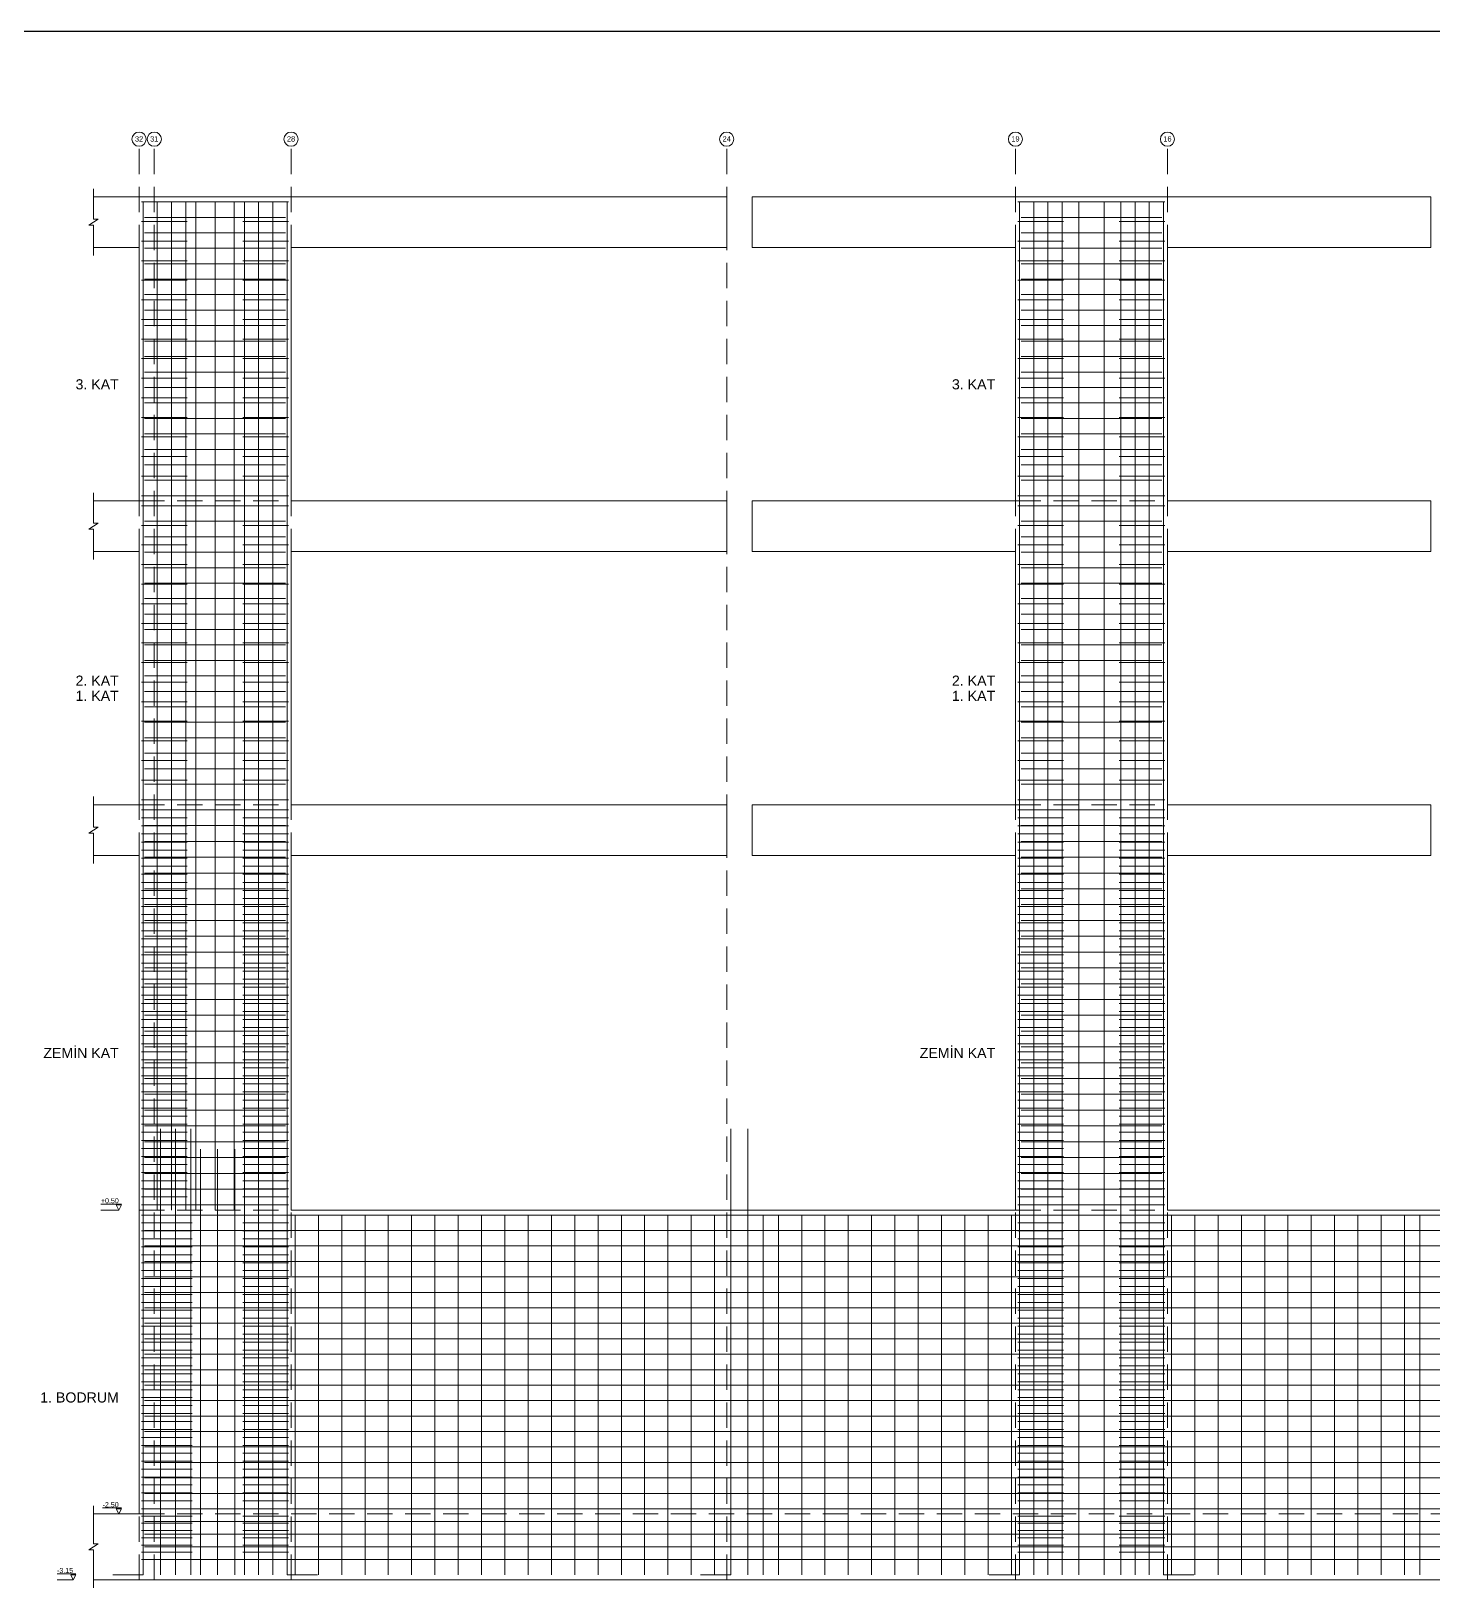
# Model space of a CAD drawing. Header units: millimetres. Extents: x 2232 to 85269, y -3593 to 5869.
# Drawn here: x 67462 to 69537, y -1398 to 907 of the extents above; entities that cross this region are included whole.
import ezdxf

# ---------------------------------------------------------------- set-up
doc = ezdxf.new("R2010")
doc.units = ezdxf.units.MM
doc.linetypes.add('DASHED2', pattern=[37.5, 25, -12.5])
for name, color, linetype in [('Donatı Çizgisi', 7, 'Continuous'), ('Panel', 7, 'Continuous'), ('Standart', 7, 'Continuous'), ('Ölçülendirme', 7, 'Continuous')]:
    doc.layers.add(name, color=color, linetype=linetype)
doc.styles.add('arial_1_18', font='arial.ttf', dxfattribs={"height": 0.2})

# ---------------------------------------------------------------- blocks, each defined once
blk = doc.blocks.new('IDE824Entity7263')
at = {"layer": 'Donatı Çizgisi', "color": 1, "linetype": 'Continuous', "lineweight": 5}
for points in [[(19131.8, 1554.2), (19276.8, 1554.2)], [(19996.8, 1554.2), (20141.8, 1554.2)], [(19134.8, 1539), (19273.8, 1539)], [(19999.8, 1539), (20138.8, 1539)], [(19131.8, 1534.9), (19176.8, 1534.9)], [(19134.8, 1523.7), (19273.8, 1523.7)], [(19231.8, 1534.9), (19276.8, 1534.9)], [(19996.8, 1534.9), (20041.8, 1534.9)], [(19999.8, 1523.7), (20138.8, 1523.7)], [(20096.8, 1534.9), (20141.8, 1534.9)], [(19131.8, 1515.6), (19176.8, 1515.6)], [(19134.8, 1508.5), (19273.8, 1508.5)], [(19231.8, 1515.6), (19276.8, 1515.6)], [(19996.8, 1515.6), (20041.8, 1515.6)], [(19999.8, 1508.5), (20138.8, 1508.5)], [(20096.8, 1515.6), (20141.8, 1515.6)], [(19131.8, 1496.2), (19176.8, 1496.2)], [(19134.8, 1493.2), (19273.8, 1493.2)], [(19231.8, 1496.2), (19276.8, 1496.2)], [(19996.8, 1496.2), (20041.8, 1496.2)], [(19999.8, 1493.2), (20138.8, 1493.2)], [(20096.8, 1496.2), (20141.8, 1496.2)], [(19131.8, 1476.9), (19176.8, 1476.9)], [(19134.8, 1477.9), (19273.8, 1477.9)], [(19231.8, 1476.9), (19276.8, 1476.9)], [(19996.8, 1476.9), (20041.8, 1476.9)], [(19999.8, 1477.9), (20138.8, 1477.9)], [(20096.8, 1476.9), (20141.8, 1476.9)], [(19134.8, 1462.7), (19273.8, 1462.7)], [(19999.8, 1462.7), (20138.8, 1462.7)], [(19131.8, 1457.6), (19176.8, 1457.6)], [(19134.8, 1447.4), (19273.8, 1447.4)], [(19231.8, 1457.6), (19276.8, 1457.6)], [(19996.8, 1457.6), (20041.8, 1457.6)], [(19999.8, 1447.4), (20138.8, 1447.4)], [(20096.8, 1457.6), (20141.8, 1457.6)], [(19131.8, 1438.2), (19176.8, 1438.2)], [(19134.8, 1432.1), (19273.8, 1432.1)], [(19231.8, 1438.2), (19276.8, 1438.2)], [(19996.8, 1438.2), (20041.8, 1438.2)], [(19999.8, 1432.1), (20138.8, 1432.1)], [(20096.8, 1438.2), (20141.8, 1438.2)], [(19131.8, 1418.9), (19176.8, 1418.9)], [(19134.8, 1416.9), (19273.8, 1416.9)], [(19231.8, 1418.9), (19276.8, 1418.9)], [(19996.8, 1418.9), (20041.8, 1418.9)], [(19999.8, 1416.9), (20138.8, 1416.9)], [(20096.8, 1418.9), (20141.8, 1418.9)], [(19131.8, 1399.6), (19176.8, 1399.6)], [(19134.8, 1401.6), (19273.8, 1401.6)], [(19231.8, 1399.6), (19276.8, 1399.6)], [(19996.8, 1399.6), (20041.8, 1399.6)], [(19999.8, 1401.6), (20138.8, 1401.6)], [(20096.8, 1399.6), (20141.8, 1399.6)], [(19134.8, 1386.3), (19273.8, 1386.3)], [(19999.8, 1386.3), (20138.8, 1386.3)], [(19131.8, 1380.2), (19176.8, 1380.2)], [(19134.8, 1371.1), (19273.8, 1371.1)], [(19231.8, 1380.2), (19276.8, 1380.2)], [(19996.8, 1380.2), (20041.8, 1380.2)], [(19999.8, 1371.1), (20138.8, 1371.1)], [(20096.8, 1380.2), (20141.8, 1380.2)], [(19131.8, 1360.9), (19176.8, 1360.9)], [(19134.8, 1355.8), (19273.8, 1355.8)], [(19231.8, 1360.9), (19276.8, 1360.9)], [(19996.8, 1360.9), (20041.8, 1360.9)], [(19999.8, 1355.8), (20138.8, 1355.8)], [(20096.8, 1360.9), (20141.8, 1360.9)], [(19131.8, 1341.6), (19176.8, 1341.6)], [(19134.8, 1340.6), (19273.8, 1340.6)], [(19231.8, 1341.6), (19276.8, 1341.6)], [(19996.8, 1341.6), (20041.8, 1341.6)], [(19999.8, 1340.6), (20138.8, 1340.6)], [(20096.8, 1341.6), (20141.8, 1341.6)], [(19131.8, 1322.2), (19176.8, 1322.2)], [(19134.8, 1325.3), (19273.8, 1325.3)], [(19231.8, 1322.2), (19276.8, 1322.2)], [(19996.8, 1322.2), (20041.8, 1322.2)], [(19999.8, 1325.3), (20138.8, 1325.3)], [(20096.8, 1322.2), (20141.8, 1322.2)], [(19134.8, 1310), (19273.8, 1310)], [(19999.8, 1310), (20138.8, 1310)], [(19131.8, 1302.9), (19176.8, 1302.9)], [(19134.8, 1294.8), (19273.8, 1294.8)], [(19231.8, 1302.9), (19276.8, 1302.9)], [(19996.8, 1302.9), (20041.8, 1302.9)], [(19999.8, 1294.8), (20138.8, 1294.8)], [(20096.8, 1302.9), (20141.8, 1302.9)], [(19131.8, 1283.6), (19176.8, 1283.6)], [(19134.8, 1279.5), (19273.8, 1279.5)], [(19231.8, 1283.6), (19276.8, 1283.6)], [(19996.8, 1283.6), (20041.8, 1283.6)], [(19999.8, 1279.5), (20138.8, 1279.5)], [(20096.8, 1283.6), (20141.8, 1283.6)], [(19131.8, 1264.2), (19276.8, 1264.2)], [(19996.8, 1264.2), (20141.8, 1264.2)], [(19131.8, 1254.2), (19276.8, 1254.2)], [(19996.8, 1254.2), (20141.8, 1254.2)], [(19131.8, 1234.9), (19176.8, 1234.9)], [(19134.8, 1239), (19273.8, 1239)], [(19231.8, 1234.9), (19276.8, 1234.9)], [(19996.8, 1234.9), (20041.8, 1234.9)], [(19999.8, 1239), (20138.8, 1239)], [(20096.8, 1234.9), (20141.8, 1234.9)], [(19131.8, 1215.6), (19176.8, 1215.6)], [(19134.8, 1223.7), (19273.8, 1223.7)], [(19231.8, 1215.6), (19276.8, 1215.6)], [(19996.8, 1215.6), (20041.8, 1215.6)], [(19999.8, 1223.7), (20138.8, 1223.7)], [(20096.8, 1215.6), (20141.8, 1215.6)], [(19134.8, 1208.5), (19273.8, 1208.5)], [(19999.8, 1208.5), (20138.8, 1208.5)], [(19131.8, 1196.2), (19176.8, 1196.2)], [(19134.8, 1193.2), (19273.8, 1193.2)], [(19231.8, 1196.2), (19276.8, 1196.2)], [(19996.8, 1196.2), (20041.8, 1196.2)], [(19999.8, 1193.2), (20138.8, 1193.2)], [(20096.8, 1196.2), (20141.8, 1196.2)], [(19131.8, 1176.9), (19176.8, 1176.9)], [(19134.8, 1177.9), (19273.8, 1177.9)], [(19231.8, 1176.9), (19276.8, 1176.9)], [(19996.8, 1176.9), (20041.8, 1176.9)], [(19999.8, 1177.9), (20138.8, 1177.9)], [(20096.8, 1176.9), (20141.8, 1176.9)], [(19131.8, 1157.6), (19176.8, 1157.6)], [(19134.8, 1162.7), (19273.8, 1162.7)], [(19231.8, 1157.6), (19276.8, 1157.6)], [(19996.8, 1157.6), (20041.8, 1157.6)], [(19999.8, 1162.7), (20138.8, 1162.7)], [(20096.8, 1157.6), (20141.8, 1157.6)], [(19131.8, 1138.2), (19176.8, 1138.2)], [(19134.8, 1147.4), (19273.8, 1147.4)], [(19231.8, 1138.2), (19276.8, 1138.2)], [(19996.8, 1138.2), (20041.8, 1138.2)], [(19999.8, 1147.4), (20138.8, 1147.4)], [(20096.8, 1138.2), (20141.8, 1138.2)], [(19134.8, 1132.1), (19273.8, 1132.1)], [(19999.8, 1132.1), (20138.8, 1132.1)], [(19131.8, 1118.9), (19176.8, 1118.9)], [(19134.8, 1116.9), (19273.8, 1116.9)], [(19231.8, 1118.9), (19276.8, 1118.9)], [(19996.8, 1118.9), (20041.8, 1118.9)], [(19999.8, 1116.9), (20138.8, 1116.9)], [(20096.8, 1118.9), (20141.8, 1118.9)], [(19131.8, 1099.6), (19176.8, 1099.6)], [(19134.8, 1101.6), (19273.8, 1101.6)], [(19231.8, 1099.6), (19276.8, 1099.6)], [(19996.8, 1099.6), (20041.8, 1099.6)], [(19999.8, 1101.6), (20138.8, 1101.6)], [(20096.8, 1099.6), (20141.8, 1099.6)], [(19131.8, 1080.2), (19176.8, 1080.2)], [(19134.8, 1086.3), (19273.8, 1086.3)], [(19231.8, 1080.2), (19276.8, 1080.2)], [(19996.8, 1080.2), (20041.8, 1080.2)], [(19999.8, 1086.3), (20138.8, 1086.3)], [(20096.8, 1080.2), (20141.8, 1080.2)], [(19131.8, 1060.9), (19176.8, 1060.9)], [(19134.8, 1071.1), (19273.8, 1071.1)], [(19231.8, 1060.9), (19276.8, 1060.9)], [(19996.8, 1060.9), (20041.8, 1060.9)], [(19999.8, 1071.1), (20138.8, 1071.1)], [(20096.8, 1060.9), (20141.8, 1060.9)], [(19134.8, 1055.8), (19273.8, 1055.8)], [(19999.8, 1055.8), (20138.8, 1055.8)], [(19131.8, 1041.6), (19176.8, 1041.6)], [(19134.8, 1040.6), (19273.8, 1040.6)], [(19231.8, 1041.6), (19276.8, 1041.6)], [(19996.8, 1041.6), (20041.8, 1041.6)], [(19999.8, 1040.6), (20138.8, 1040.6)], [(20096.8, 1041.6), (20141.8, 1041.6)], [(19131.8, 1022.2), (19176.8, 1022.2)], [(19134.8, 1025.3), (19273.8, 1025.3)], [(19231.8, 1022.2), (19276.8, 1022.2)], [(19996.8, 1022.2), (20041.8, 1022.2)], [(19999.8, 1025.3), (20138.8, 1025.3)], [(20096.8, 1022.2), (20141.8, 1022.2)], [(19131.8, 1002.9), (19176.8, 1002.9)], [(19134.8, 1010), (19273.8, 1010)], [(19231.8, 1002.9), (19276.8, 1002.9)], [(19996.8, 1002.9), (20041.8, 1002.9)], [(19999.8, 1010), (20138.8, 1010)], [(20096.8, 1002.9), (20141.8, 1002.9)], [(19131.8, 983.6), (19176.8, 983.6)], [(19134.8, 994.8), (19273.8, 994.8)], [(19231.8, 983.6), (19276.8, 983.6)], [(19996.8, 983.6), (20041.8, 983.6)], [(19999.8, 994.8), (20138.8, 994.8)], [(20096.8, 983.6), (20141.8, 983.6)], [(19134.8, 979.5), (19273.8, 979.5)], [(19999.8, 979.5), (20138.8, 979.5)], [(19131.8, 964.2), (19276.8, 964.2)], [(19131.8, 954.2), (19276.8, 954.2)], [(19996.8, 964.2), (20141.8, 964.2)], [(19996.8, 954.2), (20141.8, 954.2)], [(19131.8, 946.3), (19176.8, 946.3)], [(19131.8, 938.3), (19176.8, 938.3)], [(19134.8, 938.6), (19273.8, 938.6)], [(19231.8, 946.3), (19276.8, 946.3)], [(19231.8, 938.3), (19276.8, 938.3)], [(19996.8, 946.3), (20041.8, 946.3)], [(19996.8, 938.3), (20041.8, 938.3)], [(19999.8, 938.6), (20138.8, 938.6)], [(20096.8, 946.3), (20141.8, 946.3)], [(20096.8, 938.3), (20141.8, 938.3)], [(19131.8, 930.4), (19176.8, 930.4)], [(19131.8, 922.4), (19176.8, 922.4)], [(19134.8, 923), (19273.8, 923)], [(19231.8, 930.4), (19276.8, 930.4)], [(19231.8, 922.4), (19276.8, 922.4)], [(19996.8, 930.4), (20041.8, 930.4)], [(19996.8, 922.4), (20041.8, 922.4)], [(19999.8, 923), (20138.8, 923)], [(20096.8, 930.4), (20141.8, 930.4)], [(20096.8, 922.4), (20141.8, 922.4)], [(19131.8, 914.4), (19176.8, 914.4)], [(19134.8, 907.4), (19273.8, 907.4)], [(19231.8, 914.4), (19276.8, 914.4)], [(19996.8, 914.4), (20041.8, 914.4)], [(19999.8, 907.4), (20138.8, 907.4)], [(20096.8, 914.4), (20141.8, 914.4)], [(19131.8, 906.5), (19176.8, 906.5)], [(19131.8, 898.5), (19176.8, 898.5)], [(19134.8, 891.8), (19273.8, 891.8)], [(19231.8, 906.5), (19276.8, 906.5)], [(19231.8, 898.5), (19276.8, 898.5)], [(19996.8, 906.5), (20041.8, 906.5)], [(19996.8, 898.5), (20041.8, 898.5)], [(19999.8, 891.8), (20138.8, 891.8)], [(20096.8, 906.5), (20141.8, 906.5)], [(20096.8, 898.5), (20141.8, 898.5)], [(19131.8, 890.6), (19176.8, 890.6)], [(19131.8, 882.6), (19176.8, 882.6)], [(19134.8, 876.2), (19273.8, 876.2)], [(19231.8, 890.6), (19276.8, 890.6)], [(19231.8, 882.6), (19276.8, 882.6)], [(19996.8, 890.6), (20041.8, 890.6)], [(19996.8, 882.6), (20041.8, 882.6)], [(19999.8, 876.2), (20138.8, 876.2)], [(20096.8, 890.6), (20141.8, 890.6)], [(20096.8, 882.6), (20141.8, 882.6)], [(19131.8, 874.6), (19176.8, 874.6)], [(19131.8, 866.7), (19176.8, 866.7)], [(19134.8, 860.6), (19273.8, 860.6)], [(19231.8, 874.6), (19276.8, 874.6)], [(19231.8, 866.7), (19276.8, 866.7)], [(19996.8, 874.6), (20041.8, 874.6)], [(19996.8, 866.7), (20041.8, 866.7)], [(19999.8, 860.6), (20138.8, 860.6)], [(20096.8, 874.6), (20141.8, 874.6)], [(20096.8, 866.7), (20141.8, 866.7)], [(19131.8, 858.7), (19176.8, 858.7)], [(19131.8, 850.8), (19176.8, 850.8)], [(19231.8, 858.7), (19276.8, 858.7)], [(19231.8, 850.8), (19276.8, 850.8)], [(19996.8, 858.7), (20041.8, 858.7)], [(19996.8, 850.8), (20041.8, 850.8)], [(20096.8, 858.7), (20141.8, 858.7)], [(20096.8, 850.8), (20141.8, 850.8)], [(19131.8, 842.8), (19176.8, 842.8)], [(19131.8, 834.9), (19176.8, 834.9)], [(19134.8, 845), (19273.8, 845)], [(19231.8, 842.8), (19276.8, 842.8)], [(19231.8, 834.9), (19276.8, 834.9)], [(19996.8, 842.8), (20041.8, 842.8)], [(19996.8, 834.9), (20041.8, 834.9)], [(19999.8, 845), (20138.8, 845)], [(20096.8, 842.8), (20141.8, 842.8)], [(20096.8, 834.9), (20141.8, 834.9)], [(19131.8, 826.9), (19176.8, 826.9)], [(19131.8, 818.9), (19176.8, 818.9)], [(19134.8, 829.4), (19273.8, 829.4)], [(19231.8, 826.9), (19276.8, 826.9)], [(19231.8, 818.9), (19276.8, 818.9)], [(19996.8, 826.9), (20041.8, 826.9)], [(19996.8, 818.9), (20041.8, 818.9)], [(19999.8, 829.4), (20138.8, 829.4)], [(20096.8, 826.9), (20141.8, 826.9)], [(20096.8, 818.9), (20141.8, 818.9)], [(19131.8, 811), (19176.8, 811)], [(19131.8, 803), (19176.8, 803)], [(19134.8, 813.8), (19273.8, 813.8)], [(19231.8, 811), (19276.8, 811)], [(19231.8, 803), (19276.8, 803)], [(19996.8, 811), (20041.8, 811)], [(19996.8, 803), (20041.8, 803)], [(19999.8, 813.8), (20138.8, 813.8)], [(20096.8, 811), (20141.8, 811)], [(20096.8, 803), (20141.8, 803)], [(19131.8, 795.1), (19176.8, 795.1)], [(19131.8, 787.1), (19176.8, 787.1)], [(19134.8, 798.2), (19273.8, 798.2)], [(19231.8, 795.1), (19276.8, 795.1)], [(19231.8, 787.1), (19276.8, 787.1)], [(19996.8, 795.1), (20041.8, 795.1)], [(19996.8, 787.1), (20041.8, 787.1)], [(19999.8, 798.2), (20138.8, 798.2)], [(20096.8, 795.1), (20141.8, 795.1)], [(20096.8, 787.1), (20141.8, 787.1)], [(19131.8, 779.1), (19176.8, 779.1)], [(19131.8, 771.2), (19176.8, 771.2)], [(19134.8, 782.6), (19273.8, 782.6)], [(19231.8, 779.1), (19276.8, 779.1)], [(19231.8, 771.2), (19276.8, 771.2)], [(19996.8, 779.1), (20041.8, 779.1)], [(19996.8, 771.2), (20041.8, 771.2)], [(19999.8, 782.6), (20138.8, 782.6)], [(20096.8, 779.1), (20141.8, 779.1)], [(20096.8, 771.2), (20141.8, 771.2)], [(19131.8, 763.2), (19176.8, 763.2)], [(19131.8, 755.3), (19176.8, 755.3)], [(19134.8, 767), (19273.8, 767)], [(19231.8, 763.2), (19276.8, 763.2)], [(19231.8, 755.3), (19276.8, 755.3)], [(19996.8, 763.2), (20041.8, 763.2)], [(19996.8, 755.3), (20041.8, 755.3)], [(19999.8, 767), (20138.8, 767)], [(20096.8, 763.2), (20141.8, 763.2)], [(20096.8, 755.3), (20141.8, 755.3)], [(19131.8, 747.3), (19176.8, 747.3)], [(19131.8, 739.3), (19176.8, 739.3)], [(19134.8, 751.4), (19273.8, 751.4)], [(19231.8, 747.3), (19276.8, 747.3)], [(19231.8, 739.3), (19276.8, 739.3)], [(19996.8, 747.3), (20041.8, 747.3)], [(19996.8, 739.3), (20041.8, 739.3)], [(19999.8, 751.4), (20138.8, 751.4)], [(20096.8, 747.3), (20141.8, 747.3)], [(20096.8, 739.3), (20141.8, 739.3)], [(19131.8, 731.4), (19176.8, 731.4)], [(19131.8, 723.4), (19176.8, 723.4)], [(19134.8, 735.8), (19273.8, 735.8)], [(19231.8, 731.4), (19276.8, 731.4)], [(19231.8, 723.4), (19276.8, 723.4)], [(19996.8, 731.4), (20041.8, 731.4)], [(19996.8, 723.4), (20041.8, 723.4)], [(19999.8, 735.8), (20138.8, 735.8)], [(20096.8, 731.4), (20141.8, 731.4)], [(20096.8, 723.4), (20141.8, 723.4)], [(19131.8, 715.5), (19176.8, 715.5)], [(19131.8, 707.5), (19176.8, 707.5)], [(19134.8, 720.2), (19273.8, 720.2)], [(19231.8, 715.5), (19276.8, 715.5)], [(19231.8, 707.5), (19276.8, 707.5)], [(19996.8, 715.5), (20041.8, 715.5)], [(19996.8, 707.5), (20041.8, 707.5)], [(19999.8, 720.2), (20138.8, 720.2)], [(20096.8, 715.5), (20141.8, 715.5)], [(20096.8, 707.5), (20141.8, 707.5)], [(19131.8, 699.5), (19176.8, 699.5)], [(19131.8, 691.6), (19176.8, 691.6)], [(19134.8, 704.6), (19273.8, 704.6)], [(19231.8, 699.5), (19276.8, 699.5)], [(19231.8, 691.6), (19276.8, 691.6)], [(19996.8, 699.5), (20041.8, 699.5)], [(19996.8, 691.6), (20041.8, 691.6)], [(19999.8, 704.6), (20138.8, 704.6)], [(20096.8, 699.5), (20141.8, 699.5)], [(20096.8, 691.6), (20141.8, 691.6)], [(19131.8, 683.6), (19176.8, 683.6)], [(19134.8, 689), (19273.8, 689)], [(19231.8, 683.6), (19276.8, 683.6)], [(19996.8, 683.6), (20041.8, 683.6)], [(19999.8, 689), (20138.8, 689)], [(20096.8, 683.6), (20141.8, 683.6)], [(19131.8, 675.7), (19176.8, 675.7)], [(19131.8, 667.7), (19176.8, 667.7)], [(19134.8, 673.4), (19273.8, 673.4)], [(19231.8, 675.7), (19276.8, 675.7)], [(19231.8, 667.7), (19276.8, 667.7)], [(19996.8, 675.7), (20041.8, 675.7)], [(19996.8, 667.7), (20041.8, 667.7)], [(19999.8, 673.4), (20138.8, 673.4)], [(20096.8, 675.7), (20141.8, 675.7)], [(20096.8, 667.7), (20141.8, 667.7)], [(19131.8, 659.8), (19176.8, 659.8)], [(19131.8, 651.8), (19176.8, 651.8)], [(19134.8, 657.8), (19273.8, 657.8)], [(19231.8, 659.8), (19276.8, 659.8)], [(19231.8, 651.8), (19276.8, 651.8)], [(19996.8, 659.8), (20041.8, 659.8)], [(19996.8, 651.8), (20041.8, 651.8)], [(19999.8, 657.8), (20138.8, 657.8)], [(20096.8, 659.8), (20141.8, 659.8)], [(20096.8, 651.8), (20141.8, 651.8)], [(19131.8, 643.8), (19176.8, 643.8)], [(19131.8, 635.9), (19176.8, 635.9)], [(19134.8, 642.2), (19273.8, 642.2)], [(19231.8, 643.8), (19276.8, 643.8)], [(19231.8, 635.9), (19276.8, 635.9)], [(19996.8, 643.8), (20041.8, 643.8)], [(19996.8, 635.9), (20041.8, 635.9)], [(19999.8, 642.2), (20138.8, 642.2)], [(20096.8, 643.8), (20141.8, 643.8)], [(20096.8, 635.9), (20141.8, 635.9)], [(19131.8, 627.9), (19176.8, 627.9)], [(19131.8, 620), (19176.8, 620)], [(19134.8, 626.6), (19273.8, 626.6)], [(19231.8, 627.9), (19276.8, 627.9)], [(19231.8, 620), (19276.8, 620)], [(19996.8, 627.9), (20041.8, 627.9)], [(19996.8, 620), (20041.8, 620)], [(19999.8, 626.6), (20138.8, 626.6)], [(20096.8, 627.9), (20141.8, 627.9)], [(20096.8, 620), (20141.8, 620)], [(19131.8, 612), (19176.8, 612)], [(19131.8, 604), (19176.8, 604)], [(19134.8, 611), (19273.8, 611)], [(19231.8, 612), (19276.8, 612)], [(19231.8, 604), (19276.8, 604)], [(19996.8, 612), (20041.8, 612)], [(19996.8, 604), (20041.8, 604)], [(19999.8, 611), (20138.8, 611)], [(20096.8, 612), (20141.8, 612)], [(20096.8, 604), (20141.8, 604)], [(19131.8, 596.1), (19176.8, 596.1)], [(19131.8, 588.1), (19176.8, 588.1)], [(19134.8, 595.4), (19273.8, 595.4)], [(19231.8, 596.1), (19276.8, 596.1)], [(19231.8, 588.1), (19276.8, 588.1)], [(19996.8, 596.1), (20041.8, 596.1)], [(19996.8, 588.1), (20041.8, 588.1)], [(19999.8, 595.4), (20138.8, 595.4)], [(20096.8, 596.1), (20141.8, 596.1)], [(20096.8, 588.1), (20141.8, 588.1)], [(19131.8, 580.2), (19176.8, 580.2)], [(19131.8, 572.2), (19176.8, 572.2)], [(19134.8, 579.8), (19273.8, 579.8)], [(19231.8, 580.2), (19276.8, 580.2)], [(19231.8, 572.2), (19276.8, 572.2)], [(19996.8, 580.2), (20041.8, 580.2)], [(19996.8, 572.2), (20041.8, 572.2)], [(19999.8, 579.8), (20138.8, 579.8)], [(20096.8, 580.2), (20141.8, 580.2)], [(20096.8, 572.2), (20141.8, 572.2)], [(19131.8, 564.2), (19276.8, 564.2)], [(19131.8, 554.2), (21006.8, 554.2)], [(19996.8, 564.2), (20141.8, 564.2)], [(19131.8, 546.4), (19181.8, 546.4)], [(19131.8, 538.6), (19181.8, 538.6)], [(19134.8, 539), (21003.8, 539)], [(19231.8, 546.4), (19276.8, 546.4)], [(19231.8, 538.6), (19276.8, 538.6)], [(19996.8, 546.4), (20041.8, 546.4)], [(19996.8, 538.6), (20041.8, 538.6)], [(20096.8, 546.4), (20141.8, 546.4)], [(20096.8, 538.6), (20141.8, 538.6)], [(19131.8, 530.7), (19181.8, 530.7)], [(19131.8, 522.9), (19181.8, 522.9)], [(19134.8, 523.7), (21003.8, 523.7)], [(19231.8, 530.7), (19276.8, 530.7)], [(19231.8, 522.9), (19276.8, 522.9)], [(19996.8, 530.7), (20041.8, 530.7)], [(19996.8, 522.9), (20041.8, 522.9)], [(20096.8, 530.7), (20141.8, 530.7)], [(20096.8, 522.9), (20141.8, 522.9)], [(19131.8, 515.1), (19181.8, 515.1)], [(19131.8, 507.2), (19181.8, 507.2)], [(19134.8, 508.5), (21003.8, 508.5)], [(19231.8, 515.1), (19276.8, 515.1)], [(19231.8, 507.2), (19276.8, 507.2)], [(19996.8, 515.1), (20041.8, 515.1)], [(19996.8, 507.2), (20041.8, 507.2)], [(20096.8, 515.1), (20141.8, 515.1)], [(20096.8, 507.2), (20141.8, 507.2)], [(19131.8, 499.4), (19181.8, 499.4)], [(19134.8, 493.2), (21003.8, 493.2)], [(19231.8, 499.4), (19276.8, 499.4)], [(19996.8, 499.4), (20041.8, 499.4)], [(20096.8, 499.4), (20141.8, 499.4)], [(19131.8, 491.5), (19181.8, 491.5)], [(19131.8, 483.7), (19181.8, 483.7)], [(19134.8, 477.9), (21003.8, 477.9)], [(19231.8, 491.5), (19276.8, 491.5)], [(19231.8, 483.7), (19276.8, 483.7)], [(19996.8, 491.5), (20041.8, 491.5)], [(19996.8, 483.7), (20041.8, 483.7)], [(20096.8, 491.5), (20141.8, 491.5)], [(20096.8, 483.7), (20141.8, 483.7)], [(19131.8, 475.9), (19181.8, 475.9)], [(19131.8, 468), (19181.8, 468)], [(19134.8, 462.7), (21003.8, 462.7)], [(19231.8, 475.9), (19276.8, 475.9)], [(19231.8, 468), (19276.8, 468)], [(19996.8, 475.9), (20041.8, 475.9)], [(19996.8, 468), (20041.8, 468)], [(20096.8, 475.9), (20141.8, 475.9)], [(20096.8, 468), (20141.8, 468)], [(19131.8, 460.2), (19181.8, 460.2)], [(19131.8, 452.3), (19181.8, 452.3)], [(19134.8, 447.4), (21003.8, 447.4)], [(19231.8, 460.2), (19276.8, 460.2)], [(19231.8, 452.3), (19276.8, 452.3)], [(19996.8, 460.2), (20041.8, 460.2)], [(19996.8, 452.3), (20041.8, 452.3)], [(20096.8, 460.2), (20141.8, 460.2)], [(20096.8, 452.3), (20141.8, 452.3)], [(19131.8, 444.5), (19181.8, 444.5)], [(19131.8, 436.7), (19181.8, 436.7)], [(19134.8, 432.1), (21003.8, 432.1)], [(19231.8, 444.5), (19276.8, 444.5)], [(19231.8, 436.7), (19276.8, 436.7)], [(19996.8, 444.5), (20041.8, 444.5)], [(19996.8, 436.7), (20041.8, 436.7)], [(20096.8, 444.5), (20141.8, 444.5)], [(20096.8, 436.7), (20141.8, 436.7)], [(19131.8, 428.8), (19181.8, 428.8)], [(19131.8, 421), (19181.8, 421)], [(19134.8, 416.9), (21003.8, 416.9)], [(19231.8, 428.8), (19276.8, 428.8)], [(19231.8, 421), (19276.8, 421)], [(19996.8, 428.8), (20041.8, 428.8)], [(19996.8, 421), (20041.8, 421)], [(20096.8, 428.8), (20141.8, 428.8)], [(20096.8, 421), (20141.8, 421)], [(19131.8, 413.2), (19181.8, 413.2)], [(19131.8, 405.3), (19181.8, 405.3)], [(19134.8, 401.6), (21003.8, 401.6)], [(19231.8, 413.2), (19276.8, 413.2)], [(19231.8, 405.3), (19276.8, 405.3)], [(19996.8, 413.2), (20041.8, 413.2)], [(19996.8, 405.3), (20041.8, 405.3)], [(20096.8, 413.2), (20141.8, 413.2)], [(20096.8, 405.3), (20141.8, 405.3)], [(19131.8, 397.5), (19181.8, 397.5)], [(19131.8, 389.6), (19181.8, 389.6)], [(19134.8, 386.3), (21003.8, 386.3)], [(19231.8, 397.5), (19276.8, 397.5)], [(19231.8, 389.6), (19276.8, 389.6)], [(19996.8, 397.5), (20041.8, 397.5)], [(19996.8, 389.6), (20041.8, 389.6)], [(20096.8, 397.5), (20141.8, 397.5)], [(20096.8, 389.6), (20141.8, 389.6)], [(19131.8, 381.8), (19181.8, 381.8)], [(19131.8, 374), (19181.8, 374)], [(19134.8, 371.1), (21003.8, 371.1)], [(19231.8, 381.8), (19276.8, 381.8)], [(19231.8, 374), (19276.8, 374)], [(19996.8, 381.8), (20041.8, 381.8)], [(19996.8, 374), (20041.8, 374)], [(20096.8, 381.8), (20141.8, 381.8)], [(20096.8, 374), (20141.8, 374)], [(19131.8, 366.1), (19181.8, 366.1)], [(19131.8, 358.3), (19181.8, 358.3)], [(19134.8, 355.8), (21003.8, 355.8)], [(19231.8, 366.1), (19276.8, 366.1)], [(19231.8, 358.3), (19276.8, 358.3)], [(19996.8, 366.1), (20041.8, 366.1)], [(19996.8, 358.3), (20041.8, 358.3)], [(20096.8, 366.1), (20141.8, 366.1)], [(20096.8, 358.3), (20141.8, 358.3)], [(19131.8, 350.5), (19181.8, 350.5)], [(19131.8, 342.6), (19181.8, 342.6)], [(19134.8, 340.6), (21003.8, 340.6)], [(19231.8, 350.5), (19276.8, 350.5)], [(19231.8, 342.6), (19276.8, 342.6)], [(19996.8, 350.5), (20041.8, 350.5)], [(19996.8, 342.6), (20041.8, 342.6)], [(20096.8, 350.5), (20141.8, 350.5)], [(20096.8, 342.6), (20141.8, 342.6)], [(19131.8, 334.8), (19181.8, 334.8)], [(19131.8, 326.9), (19181.8, 326.9)], [(19134.8, 325.3), (21003.8, 325.3)], [(19231.8, 334.8), (19276.8, 334.8)], [(19231.8, 326.9), (19276.8, 326.9)], [(19996.8, 334.8), (20041.8, 334.8)], [(19996.8, 326.9), (20041.8, 326.9)], [(20096.8, 334.8), (20141.8, 334.8)], [(20096.8, 326.9), (20141.8, 326.9)], [(19131.8, 319.1), (19181.8, 319.1)], [(19131.8, 311.3), (19181.8, 311.3)], [(19134.8, 310), (21003.8, 310)], [(19231.8, 319.1), (19276.8, 319.1)], [(19231.8, 311.3), (19276.8, 311.3)], [(19996.8, 319.1), (20041.8, 319.1)], [(19996.8, 311.3), (20041.8, 311.3)], [(20096.8, 319.1), (20141.8, 319.1)], [(20096.8, 311.3), (20141.8, 311.3)], [(19131.8, 303.4), (19181.8, 303.4)], [(19131.8, 295.6), (19181.8, 295.6)], [(19134.8, 294.8), (21003.8, 294.8)], [(19231.8, 303.4), (19276.8, 303.4)], [(19231.8, 295.6), (19276.8, 295.6)], [(19996.8, 303.4), (20041.8, 303.4)], [(19996.8, 295.6), (20041.8, 295.6)], [(20096.8, 303.4), (20141.8, 303.4)], [(20096.8, 295.6), (20141.8, 295.6)], [(19131.8, 287.8), (19181.8, 287.8)], [(19131.8, 279.9), (19181.8, 279.9)], [(19134.8, 279.5), (21003.8, 279.5)], [(19231.8, 287.8), (19276.8, 287.8)], [(19231.8, 279.9), (19276.8, 279.9)], [(19996.8, 287.8), (20041.8, 287.8)], [(19996.8, 279.9), (20041.8, 279.9)], [(20096.8, 287.8), (20141.8, 287.8)], [(20096.8, 279.9), (20141.8, 279.9)], [(19131.8, 272.1), (19181.8, 272.1)], [(19131.8, 264.2), (21006.8, 264.2)], [(19231.8, 272.1), (19276.8, 272.1)], [(19996.8, 272.1), (20041.8, 272.1)], [(20096.8, 272.1), (20141.8, 272.1)], [(19131.8, 257.1), (19181.8, 257.1)], [(19131.8, 250), (19181.8, 250)], [(19134.8, 251.7), (21003.8, 251.7)], [(19231.8, 257.1), (19276.8, 257.1)], [(19231.8, 250), (19276.8, 250)], [(19996.8, 257.1), (20041.8, 257.1)], [(19996.8, 250), (20041.8, 250)], [(20096.8, 257.1), (20141.8, 257.1)], [(20096.8, 250), (20141.8, 250)], [(19131.8, 242.8), (19181.8, 242.8)], [(19131.8, 235.7), (19181.8, 235.7)], [(19134.8, 239.2), (21003.8, 239.2)], [(19231.8, 242.8), (19276.8, 242.8)], [(19231.8, 235.7), (19276.8, 235.7)], [(19996.8, 242.8), (20041.8, 242.8)], [(19996.8, 235.7), (20041.8, 235.7)], [(20096.8, 242.8), (20141.8, 242.8)], [(20096.8, 235.7), (20141.8, 235.7)], [(19131.8, 228.5), (19181.8, 228.5)], [(19131.8, 221.4), (19181.8, 221.4)], [(19134.8, 226.7), (21003.8, 226.7)], [(19231.8, 228.5), (19276.8, 228.5)], [(19231.8, 221.4), (19276.8, 221.4)], [(19996.8, 228.5), (20041.8, 228.5)], [(19996.8, 221.4), (20041.8, 221.4)], [(20096.8, 228.5), (20141.8, 228.5)], [(20096.8, 221.4), (20141.8, 221.4)], [(19131.8, 214.2), (21006.8, 214.2)]]:
    blk.add_lwpolyline(points, dxfattribs=at)
at = {"layer": 'Donatı Çizgisi', "color": 5, "linetype": 'Continuous', "lineweight": 5}
for points in [[(19133.3, 199.2), (19133.3, 1554.2)], [(19133.3, 1554.2), (19151.9, 1554.2)], [(19147.3, 559.2), (19147.3, 1554.2)], [(19161.3, 559.2), (19161.3, 1554.2)], [(19175.3, 559.2), (19175.3, 1554.2)], [(19185.3, 559.2), (19185.3, 1554.2)], [(19204.3, 559.2), (19204.3, 1554.2)], [(19223.3, 559.2), (19223.3, 1554.2)], [(19233.3, 199.2), (19233.3, 1554.2)], [(19247.3, 199.2), (19247.3, 1554.2)], [(19256.7, 1554.2), (19275.3, 1554.2)], [(19261.3, 199.2), (19261.3, 1554.2)], [(19275.3, 199.2), (19275.3, 1554.2)], [(19998.3, 199.2), (19998.3, 1554.2)], [(19998.3, 1554.2), (20016.9, 1554.2)], [(20012.3, 199.2), (20012.3, 1554.2)], [(20026.3, 199.2), (20026.3, 1554.2)], [(20040.3, 199.2), (20040.3, 1554.2)], [(20056.8, 199.2), (20056.8, 1554.2)], [(20081.8, 199.2), (20081.8, 1554.2)], [(20098.3, 199.2), (20098.3, 1554.2)], [(20112.3, 199.2), (20112.3, 1554.2)], [(20121.7, 1554.2), (20140.3, 1554.2)], [(20126.3, 199.2), (20126.3, 1554.2)], [(20140.3, 199.2), (20140.3, 1554.2)], [(19150.3, 199.2), (19150.3, 639.2)], [(19165.3, 199.2), (19165.3, 639.2)], [(19180.3, 199.2), (19180.3, 639.2)], [(19713.3, 199.2), (19713.3, 639.2)], [(19730.3, 199.2), (19730.3, 639.2)], [(19189.8, 199.2), (19189.8, 619.2)], [(19206.8, 199.2), (19206.8, 619.2)], [(19223.8, 199.2), (19223.8, 619.2)], [(19283.3, 199.2), (19283.3, 554.2)], [(19306.3, 199.2), (19306.3, 554.2)], [(19329.3, 199.2), (19329.3, 554.2)], [(19352.3, 199.2), (19352.3, 554.2)], [(19375.3, 199.2), (19375.3, 554.2)], [(19398.3, 199.2), (19398.3, 554.2)], [(19421.3, 199.2), (19421.3, 554.2)], [(19444.3, 199.2), (19444.3, 554.2)], [(19467.3, 199.2), (19467.3, 554.2)], [(19490.3, 199.2), (19490.3, 554.2)], [(19513.3, 199.2), (19513.3, 554.2)], [(19536.3, 199.2), (19536.3, 554.2)], [(19559.3, 199.2), (19559.3, 554.2)], [(19582.3, 199.2), (19582.3, 554.2)], [(19605.3, 199.2), (19605.3, 554.2)], [(19628.3, 199.2), (19628.3, 554.2)], [(19651.3, 199.2), (19651.3, 554.2)], [(19674.3, 199.2), (19674.3, 554.2)], [(19697.3, 199.2), (19697.3, 554.2)], [(19745.3, 199.2), (19745.3, 554.2)], [(19760.3, 199.2), (19760.3, 554.2)], [(19783.3, 199.2), (19783.3, 554.2)], [(19806.3, 199.2), (19806.3, 554.2)], [(19829.3, 199.2), (19829.3, 554.2)], [(19852.3, 199.2), (19852.3, 554.2)], [(19875.3, 199.2), (19875.3, 554.2)], [(19898.3, 199.2), (19898.3, 554.2)], [(19921.3, 199.2), (19921.3, 554.2)], [(19944.3, 199.2), (19944.3, 554.2)], [(19967.3, 199.2), (19967.3, 554.2)], [(19990.3, 199.2), (19990.3, 554.2)], [(20148.3, 199.2), (20148.3, 554.2)], [(20171.3, 199.2), (20171.3, 554.2)], [(20194.3, 199.2), (20194.3, 554.2)], [(20217.3, 199.2), (20217.3, 554.2)], [(20240.3, 199.2), (20240.3, 554.2)], [(20263.3, 199.2), (20263.3, 554.2)], [(20286.3, 199.2), (20286.3, 554.2)], [(20309.3, 199.2), (20309.3, 554.2)], [(20332.3, 199.2), (20332.3, 554.2)], [(20355.3, 199.2), (20355.3, 554.2)], [(20378.3, 199.2), (20378.3, 554.2)], [(20393.3, 199.2), (20393.3, 554.2)], [(19103.3, 199.2), (19133.3, 199.2)], [(19275.3, 199.2), (19305.3, 199.2)], [(19683.3, 199.2), (19713.3, 199.2)], [(19968.3, 199.2), (19998.3, 199.2)], [(20140.3, 199.2), (20170.3, 199.2)]]:
    blk.add_lwpolyline(points, dxfattribs=at)
at = {"layer": 'Panel', "color": 1, "linetype": 'Continuous', "lineweight": 5}
for points in [[(19084.3, 1537.2), (19084.3, 1567.2)], [(19084.3, 1559.2), (19709.3, 1559.2)], [(19709.3, 1509.2), (19709.3, 1559.2)], [(19734.3, 1559.2), (20404.3, 1559.2)], [(19734.3, 1509.2), (19734.3, 1559.2)], [(20404.3, 1509.2), (20404.3, 1559.2)], [(19079.8, 1531.2), (19088.8, 1537.2)], [(19084.3, 1537.2), (19088.8, 1537.2)], [(19079.8, 1531.2), (19084.3, 1531.2)], [(19084.3, 1501.2), (19084.3, 1531.2)], [(19084.3, 1509.2), (19129.3, 1509.2)], [(19129.3, 1259.2), (19129.3, 1509.2)], [(19279.3, 1509.2), (19709.3, 1509.2)], [(19279.3, 1259.2), (19279.3, 1509.2)], [(19734.3, 1509.2), (19994.3, 1509.2)], [(19994.3, 1259.2), (19994.3, 1509.2)], [(20144.3, 1509.2), (20404.3, 1509.2)], [(20144.3, 1259.2), (20144.3, 1509.2)], [(19084.3, 1237.2), (19084.3, 1267.2)], [(19084.3, 1259.2), (19129.3, 1259.2)], [(19279.3, 1259.2), (19709.3, 1259.2)], [(19709.3, 1209.2), (19709.3, 1259.2)], [(19734.3, 1259.2), (19994.3, 1259.2)], [(19734.3, 1209.2), (19734.3, 1259.2)], [(20144.3, 1259.2), (20404.3, 1259.2)], [(20404.3, 1209.2), (20404.3, 1259.2)], [(19079.8, 1231.2), (19088.8, 1237.2)], [(19079.8, 1231.2), (19084.3, 1231.2)], [(19084.3, 1237.2), (19088.8, 1237.2)], [(19084.3, 1201.2), (19084.3, 1231.2)], [(19084.3, 1209.2), (19129.3, 1209.2)], [(19129.3, 959.2), (19129.3, 1209.2)], [(19279.3, 1209.2), (19709.3, 1209.2)], [(19279.3, 959.2), (19279.3, 1209.2)], [(19734.3, 1209.2), (19994.3, 1209.2)], [(19994.3, 959.2), (19994.3, 1209.2)], [(20144.3, 1209.2), (20404.3, 1209.2)], [(20144.3, 959.2), (20144.3, 1209.2)], [(19084.3, 937.2), (19084.3, 967.2)], [(19084.3, 959.2), (19129.3, 959.2)], [(19279.3, 959.2), (19709.3, 959.2)], [(19709.3, 909.2), (19709.3, 959.2)], [(19734.3, 959.2), (19994.3, 959.2)], [(19734.3, 909.2), (19734.3, 959.2)], [(20144.3, 959.2), (20404.3, 959.2)], [(20404.3, 909.2), (20404.3, 959.2)], [(19079.8, 931.2), (19088.8, 937.2)], [(19079.8, 931.2), (19084.3, 931.2)], [(19084.3, 937.2), (19088.8, 937.2)], [(19084.3, 901.2), (19084.3, 931.2)], [(19084.3, 909.2), (19129.3, 909.2)], [(19129.3, 259.2), (19129.3, 909.2)], [(19279.3, 909.2), (19709.3, 909.2)], [(19279.3, 559.2), (19279.3, 909.2)], [(19734.3, 909.2), (19994.3, 909.2)], [(19994.3, 559.2), (19994.3, 909.2)], [(20144.3, 909.2), (20404.3, 909.2)], [(20144.3, 559.2), (20144.3, 909.2)], [(19279.3, 559.2), (19994.3, 559.2)], [(20144.3, 559.2), (20859.3, 559.2)], [(19084.3, 229.7), (19084.3, 267.2)], [(19084.3, 259.2), (19129.3, 259.2)], [(19079.8, 223.7), (19088.8, 229.7)], [(19079.8, 223.7), (19084.3, 223.7)], [(19084.3, 229.7), (19088.8, 229.7)], [(19084.3, 186.2), (19084.3, 223.7)], [(19084.3, 194.2), (21079.3, 194.2)]]:
    blk.add_lwpolyline(points, dxfattribs=at)
at = {"layer": 'Panel', "color": 1, "linetype": 'DASHED2', "lineweight": 5}
for points in [[(19129.3, 1259.2), (19279.3, 1259.2)], [(19994.3, 1259.2), (20144.3, 1259.2)], [(19129.3, 959.2), (19279.3, 959.2)], [(19994.3, 959.2), (20144.3, 959.2)], [(19129.3, 559.2), (19279.3, 559.2)], [(19994.3, 559.2), (20144.3, 559.2)], [(19129.3, 259.2), (21009.3, 259.2)]]:
    blk.add_lwpolyline(points, dxfattribs=at)
at = {"layer": 'Ölçülendirme', "color": 1, "linetype": 'DASHED2', "lineweight": 5}
for points in [[(19129.3, 194.2), (19129.3, 1609.2)], [(19144.3, 194.2), (19144.3, 1609.2)], [(19279.3, 194.2), (19279.3, 1609.2)], [(19709.3, 194.2), (19709.3, 1609.2)], [(19994.3, 194.2), (19994.3, 1609.2)], [(20144.3, 194.2), (20144.3, 1609.2)]]:
    blk.add_lwpolyline(points, dxfattribs=at)
at = {"layer": 'Ölçülendirme', "color": 1, "linetype": 'Continuous', "lineweight": 5}
for points in [[(19111.8, 565.1), (19091.6, 565.1)], [(19091.6, 559.2), (19109.3, 559.2)], [(19109.3, 559.2), (19106.8, 564.2)], [(19106.8, 564.2), (19111.8, 564.2)], [(19111.8, 564.2), (19109.3, 559.2)], [(19111.8, 265.1), (19093.3, 265.1)], [(19109.3, 259.2), (19106.8, 264.2)], [(19106.8, 264.2), (19111.8, 264.2)], [(19111.8, 264.2), (19109.3, 259.2)], [(19093.3, 259.2), (19109.3, 259.2)], [(19066.8, 200.1), (19048.3, 200.1)], [(19048.3, 194.2), (19064.3, 194.2)], [(19064.3, 194.2), (19061.8, 199.2)], [(19061.8, 199.2), (19066.8, 199.2)], [(19066.8, 199.2), (19064.3, 194.2)]]:
    blk.add_lwpolyline(points, dxfattribs=at)
at = {"layer": 'Ölçülendirme', "color": 30, "linetype": 'Continuous', "lineweight": 5}
for centre in [(19129.3, 1616.2), (19144.3, 1616.2), (19279.3, 1616.2), (19709.3, 1616.2), (19994.3, 1616.2), (20144.3, 1616.2)]:
    blk.add_circle(centre, 7, dxfattribs=at)
at = {"layer": 'Panel', "color": 1, "linetype": 'Continuous', "lineweight": 5, "style": 'arial_1_18'}
for s, p in [('3. KAT', (19066.6, 1369.2)), ('3. KAT', (19931.6, 1369.2)), ('2. KAT', (19066.6, 1076.7)), ('2. KAT', (19931.6, 1076.7)), ('1. KAT', (19066.6, 1061.7)), ('1. KAT', (19931.6, 1061.7)), ('ZEMİN KAT', (19034.8, 709.2)), ('ZEMİN KAT', (19899.8, 709.2)), ('1. BODRUM', (19031.7, 369.2))]:
    blk.add_text(s, height=10, dxfattribs=at).set_placement(p)
at = {"layer": 'Ölçülendirme', "color": 1, "linetype": 'Continuous', "lineweight": 5, "style": 'arial_1_18'}
for s, height, p in [('32', 5.25, (19125.2, 1613.8)), ('31', 5.25, (19140.2, 1613.8)), ('28', 5.25, (19275.2, 1613.8)), ('24', 5.25, (19705.2, 1613.8)), ('19', 5.25, (19990.2, 1613.8)), ('16', 5.25, (20140.2, 1613.8)), ('+0.50', 5, (19091.6, 565.9)), ('-2.50', 5, (19093.3, 265.9)), ('-3.15', 5, (19048.3, 200.9))]:
    blk.add_text(s, height=height, dxfattribs=at).set_placement(p)

msp = doc.modelspace()

# ---------------------------------------------------------------- linework, layer by layer
msp.add_line((3332.4, 906.6), (85269.2, 906.6))

# ---------------------------------------------------------------- block references
at = {"layer": 'Standart', "xscale": 1.5, "yscale": 1.5, "zscale": 1.5}
msp.add_blockref('IDE824Entity7263', (38928, -1677.6), dxfattribs=at)

doc.saveas('drawing.dxf')
